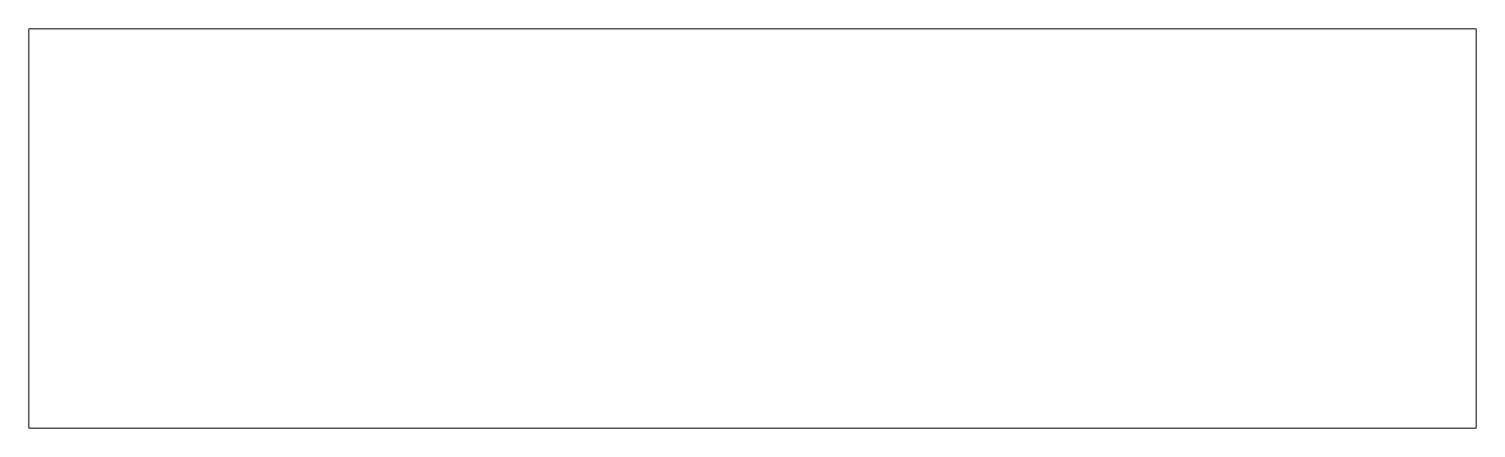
# Model space of a CAD drawing. Header units: millimetres. Extents: x -38.5 to 38.5, y -6.5 to 14.7.
import ezdxf

# ---------------------------------------------------------------- set-up
doc = ezdxf.new("R2010")
doc.units = ezdxf.units.MM

msp = doc.modelspace()

# ---------------------------------------------------------------- linework, layer by layer
at = {"color": 7, "linetype": 'Continuous', "lineweight": 15}
msp.add_lwpolyline([(38.527, 14.748), (-38.473, 14.748), (-38.473, -6.462), (38.527, -6.462)], close=True, dxfattribs=at)

doc.saveas('drawing.dxf')
